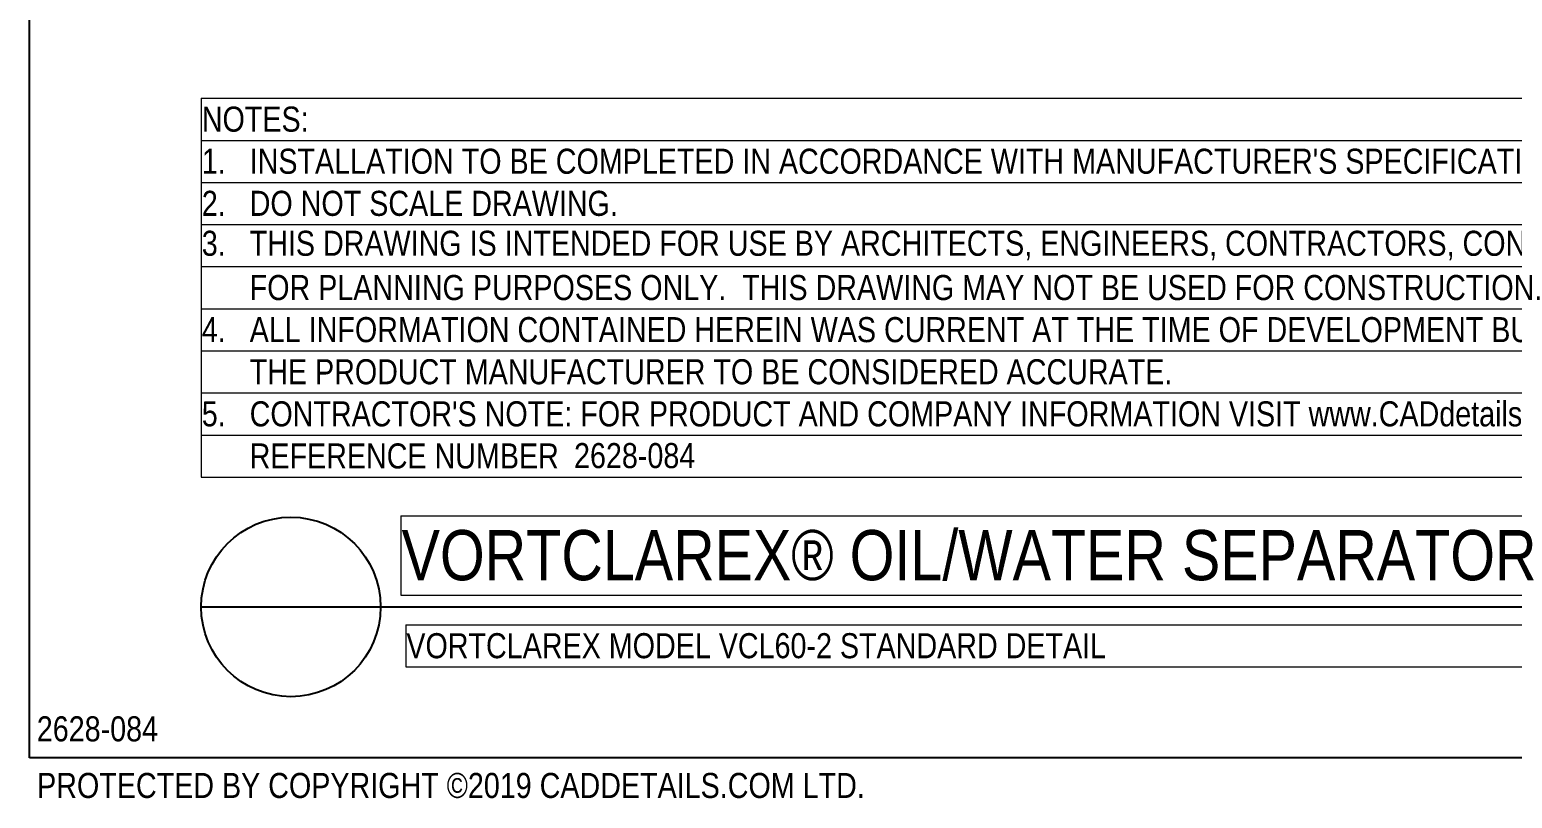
# Model space of a CAD drawing. Extents: x -7 to 216, y -5 to 280.
# Drawn here: x 0 to 140.9, y -3.9 to 69.2 of the extents above; entities that cross this region are included whole.
import ezdxf

# ---------------------------------------------------------------- set-up
doc = ezdxf.new("R2010")
doc.units = 0
doc.header["$LTSCALE"] = 10
doc.header["$MEASUREMENT"] = 0
doc.layers.get('0').update_dxf_attribs({"linetype": 'CONTINUOUS'})
doc.layers.get('Defpoints').update_dxf_attribs({"linetype": 'CONTINUOUS'})
for name, color, linetype in [('2628-LOGO$0$CADdetails-7-VERYFINE', 7, 'CONTINUOUS'), ('2628-LOGO$0$CADdetails-FRAME', 7, 'CONTINUOUS'), ('CADdetails-1-FINE', 1, 'CONTINUOUS'), ('CADdetails-2-FINELIGHT', 2, 'CONTINUOUS'), ('CADdetails-7-VERYFINE', 7, 'CONTINUOUS')]:
    doc.layers.add(name, color=color, linetype=linetype)
doc.styles.add('2628-LOGO$0$CADdetails-NOTES', font='ARIALN.TTF', dxfattribs={"height": 2.38})
doc.styles.add('CADdetails-DETAILTITLE', font='ARIALN.TTF', dxfattribs={"height": 4.77})
doc.styles.add('CADdetails-NOTES', font='ARIALN.TTF', dxfattribs={"height": 2.38})

# ---------------------------------------------------------------- blocks, each defined once
blk = doc.blocks.new('*T47')
at = {"layer": 'Defpoints', "color": 8, "linetype": 'ByBlock', "lineweight": 0, "transparency": 16777216}
for p, q in [((0, 0), (184.71, 0)), ((0, 0), (0, -36)), ((184.71, 0), (184.71, -36)), ((0, -4), (184.71, -4)), ((0, -8), (184.71, -8)), ((0, -12), (184.71, -12)), ((0, -16), (184.71, -16)), ((0, -20), (184.71, -20)), ((0, -24), (184.71, -24)), ((0, -28), (184.71, -28)), ((0, -32), (184.71, -32)), ((0, -36), (184.71, -36))]:
    blk.add_line(p, q, dxfattribs=at)
at = {"layer": '2628-LOGO$0$CADdetails-FRAME', "transparency": 16777216, "char_height": 2.38, "width": 184.5948, "attachment_point": 4, "style": '2628-LOGO$0$CADdetails-NOTES'}
for s, insert in [('NOTES:', (0.06, -2)), ("1.   INSTALLATION TO BE COMPLETED IN ACCORDANCE WITH MANUFACTURER'S SPECIFICATIONS.", (0.06, -6)), ('2.   DO NOT SCALE DRAWING.', (0.06, -10)), ('3.   THIS DRAWING IS INTENDED FOR USE BY ARCHITECTS, ENGINEERS, CONTRACTORS, CONSULTANTS AND DESIGN PROFESSIONALS', (0.06, -14)), ('      FOR PLANNING PURPOSES ONLY.  THIS DRAWING MAY NOT BE USED FOR CONSTRUCTION.', (0.06, -18)), ('4.   ALL INFORMATION CONTAINED HEREIN WAS CURRENT AT THE TIME OF DEVELOPMENT BUT MUST BE REVIEWED AND APPROVED BY', (0.06, -22)), ('      THE PRODUCT MANUFACTURER TO BE CONSIDERED ACCURATE.', (0.06, -26)), ("5.   CONTRACTOR'S NOTE: FOR PRODUCT AND COMPANY INFORMATION VISIT www.CADdetails.com/info AND ENTER", (0.06, -30)), ('      REFERENCE NUMBER', (0.06, -34))]:
    blk.add_mtext(s, dxfattribs=dict(at, insert=insert))
blk = doc.blocks.new('2628-LOGO')
at = {"layer": '2628-LOGO$0$CADdetails-FRAME'}
for p, q in [((0, 0), (0, 280)), ((216, 0), (0, 0))]:
    blk.add_line(p, q, dxfattribs=at)
blk.add_blockref('*T47', (16.3, 62.65))
at = {"layer": '2628-LOGO$0$CADdetails-7-VERYFINE', "char_height": 2.38, "attachment_point": 1, "style": '2628-LOGO$0$CADdetails-NOTES'}
for insert in [(51.73, 29.89), (0.68, 3.93)]:
    blk.add_mtext_dynamic_manual_height_columns('2628-084', width=53.6533, gutter_width=11.9, heights=[0], dxfattribs=dict(at, insert=insert))
at = {"layer": '2628-LOGO$0$CADdetails-7-VERYFINE', "insert": (0.71, -1.45), "char_height": 2.38, "width": 82.1295, "attachment_point": 1, "style": '2628-LOGO$0$CADdetails-NOTES'}
blk.add_mtext('PROTECTED BY COPYRIGHT ©2019 CADDETAILS.COM LTD.', dxfattribs=at)
blk.add_mtext('PROTECTED BY COPYRIGHT ©2019 CADDETAILS.COM LTD.', dxfattribs=at)
blk = doc.blocks.new('*T33')
at = {"layer": 'Defpoints', "color": 8, "linetype": 'ByBlock', "lineweight": 0, "transparency": 16777216}
for p, q in [((0, 0), (165.2, 0)), ((0, 0), (0, -4)), ((165.2, 0), (165.2, -4)), ((0, -4), (165.2, -4))]:
    blk.add_line(p, q, dxfattribs=at)
at = {"layer": 'CADdetails-1-FINE', "transparency": 16777216, "insert": (0.06, -2), "char_height": 2.38, "width": 165.0809, "attachment_point": 4, "style": 'CADdetails-NOTES'}
blk.add_mtext('VORTCLAREX MODEL VCL60-2 STANDARD DETAIL', dxfattribs=at)
blk = doc.blocks.new('*T34')
at = {"layer": 'Defpoints', "color": 8, "linetype": 'ByBlock', "lineweight": 0, "transparency": 16777216}
for p, q in [((0, 0), (165.65, 0)), ((0, 0), (0, -7.56)), ((165.65, 0), (165.65, -7.56)), ((0, -7.56), (165.65, -7.56))]:
    blk.add_line(p, q, dxfattribs=at)
at = {"layer": 'CADdetails-2-FINELIGHT', "transparency": 16777216, "insert": (0.06, -3.78), "char_height": 4.77, "width": 165.5323, "attachment_point": 4, "style": 'CADdetails-DETAILTITLE'}
blk.add_mtext('VORTCLAREX® OIL/WATER SEPARATOR', dxfattribs=at)

msp = doc.modelspace()

# ---------------------------------------------------------------- linework, layer by layer
at = {"layer": 'CADdetails-2-FINELIGHT'}
msp.add_line((16.299, 14.322), (200.936, 14.322), dxfattribs=at)
msp.add_circle((24.826, 14.322), 8.527, dxfattribs=at)

# ---------------------------------------------------------------- block references
for name, p in [('*T34', (35.283, 22.987)), ('*T33', (35.735, 12.622))]:
    msp.add_blockref(name, p)
at = {"layer": 'CADdetails-7-VERYFINE'}
msp.add_blockref('2628-LOGO', (0, 0), dxfattribs=at)

doc.saveas('drawing.dxf')
